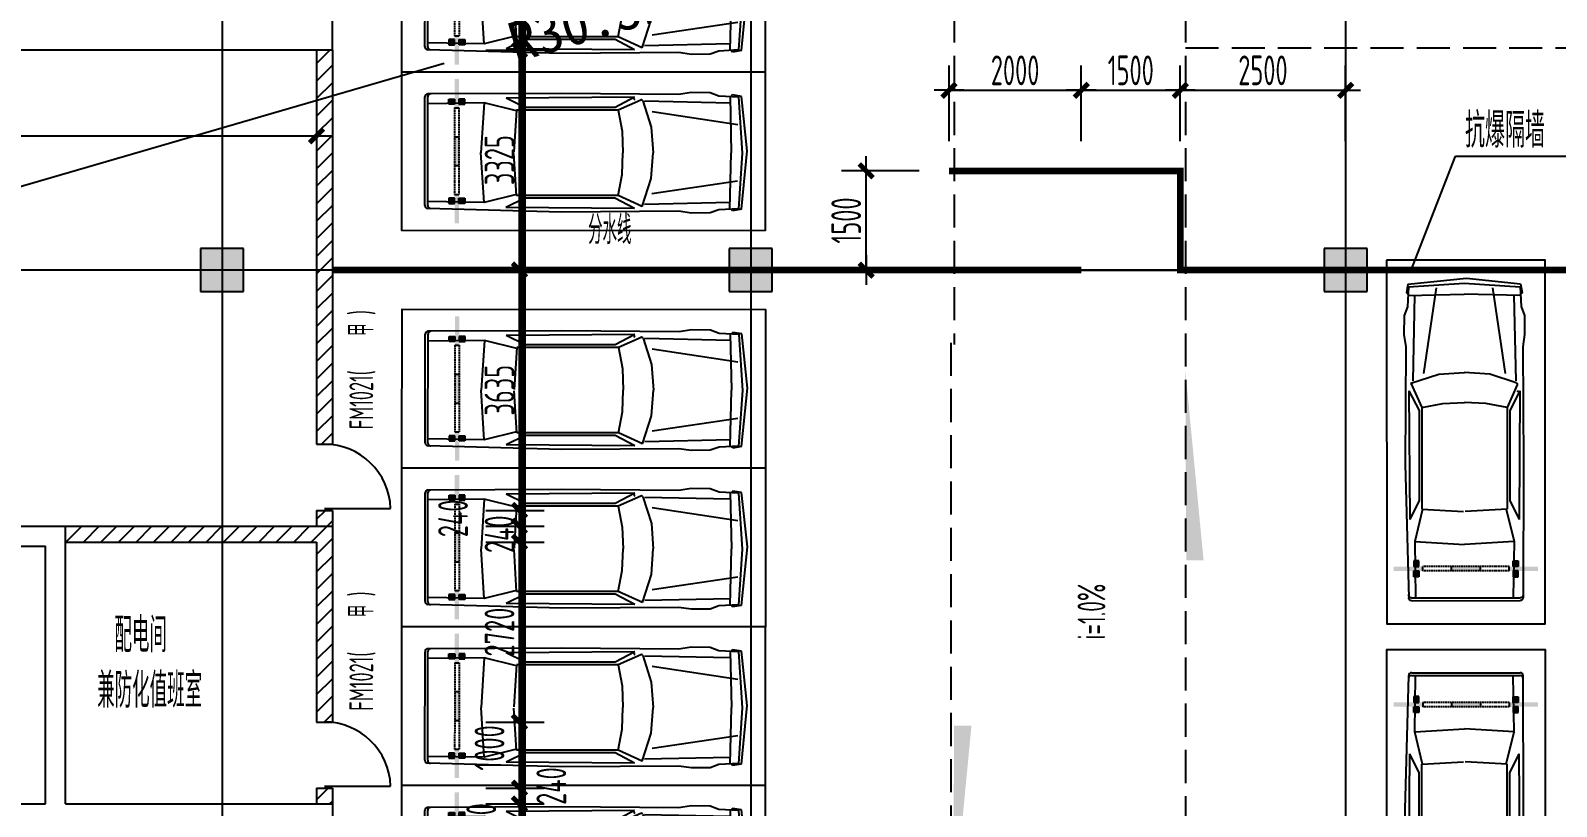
# Model space of a CAD drawing. Extents: x 1596194 to 1987057, y -212608 to 63160.
# Drawn here: x 1650132 to 1673222, y -12202 to -467 of the extents above; entities that cross this region are included whole.
import ezdxf

# ---------------------------------------------------------------- set-up
doc = ezdxf.new("R2010")
doc.units = 0
doc.header["$LTSCALE"] = 100
doc.header["$MEASUREMENT"] = 0
doc.linetypes.add('DASH', pattern=[0.35, 0.25, -0.1])
doc.linetypes.add('DASH_200', pattern=[0.7, 0.5, -0.2])
doc.layers.get('0').update_dxf_attribs({"linetype": 'CONTINUOUS'})
doc.layers.get('DEFPOINTS').update_dxf_attribs({"linetype": 'CONTINUOUS'})
for name, color, linetype in [('_走道示意', 8, 'CONTINUOUS'), ('CAR', 8, 'CONTINUOUS'), ('COLUMN', 1, 'CONTINUOUS'), ('DCHJ', 1, 'CONTINUOUS'), ('DOTE', 251, 'CONTINUOUS'), ('HA', 150, 'CONTINUOUS'), ('PUB_DIM', 3, 'CONTINUOUS'), ('PUB_TEXT', 30, 'CONTINUOUS'), ('SOLID_HATCH', 40, 'CONTINUOUS'), ('WALL', 2, 'CONTINUOUS'), ('WINDOW', 4, 'CONTINUOUS'), ('图层2', 251, 'CONTINUOUS'), ('砖墙', 150, 'CONTINUOUS'), ('车位', 8, 'CONTINUOUS')]:
    doc.layers.add(name, color=color, linetype=linetype)
doc.styles.add('_HZTXT', font='SYSZ', dxfattribs={"width": 0.8, "bigfont": 'SYFS'})
doc.styles.add('DIM', font='', dxfattribs={"width": 0.75})
doc.styles.add('DIM_FONT', font='SYSZ.shx', dxfattribs={"width": 0.7, "bigfont": 'SYFS.shx'})
doc.styles.add('STYLE5', font='SIMHEI.TTF')
doc.styles.get('DIM').set_extended_font_data('FangSong_GB2312')
doc.dimstyles.new('DIMN150', dxfattribs={"dimscale": 1.5, "dimtxt": 300, "dimasz": 1, "dimexe": 250, "dimexo": 300, "dimgap": 30, "dimtad": 1, "dimdec": 0, "dimzin": 0, "dimdsep": 46, "dimtxsty": 'DIM_FONT', "dimblk": 'ARCHTICK', "dimcen": 0.09, "dimclrt": 7, "dimazin": 2, "dimtfac": 1, "dimtdec": 0, "dimtix": 1, "dimtmove": 2, "dimatfit": 3, "dimldrblk": 'DOT', "dimfxl": 0, "dimtolj": 1, "dimtzin": 0, "dimarcsym": 0})
doc.dimstyles.new('STANDARD-arr', dxfattribs={"dimtxt": 3000, "dimasz": 3000, "dimexe": 1200, "dimexo": 0, "dimgap": 1000, "dimtad": 1, "dimdec": 1, "dimlfac": 0.001, "dimdsep": 46, "dimtxsty": 'STYLE5', "dimcen": 2.5, "dimclrd": 256, "dimclre": 256, "dimclrt": 256, "dimadec": 0, "dimazin": 0, "dimtfac": 1, "dimtdec": 1, "dimtmove": 2, "dimatfit": 3, "dimfxl": 0, "dimtolj": 1, "dimtzin": 0, "dimarcsym": 0})
pattern_1 = [(45, (0, 0), (-132.582521, 132.582521), [])]

# ---------------------------------------------------------------- blocks, each defined once
blk = doc.blocks.new('_archtick')
blk.add_line((-150, 0), (150, 0))
at = {"const_width": 50}
blk.add_lwpolyline([(-70, -70), (70, 70)], dxfattribs=at)
blk = doc.blocks.new('*D278')
at = {"layer": 'DEFPOINTS', "color": 0}
for p in [(1662776, -2590), (1664030, -2590), (1664030, -4090)]:
    blk.add_point(p, dxfattribs=at)
at = {"layer": 'PUB_DIM', "color": 0, "lineweight": -2}
for p, q in [((1663580, -2590), (1662401, -2590)), ((1662776, -4090), (1662776, -2590)), ((1663580, -4090), (1662401, -4090))]:
    blk.add_line(p, q, dxfattribs=at)
at = {"layer": 'PUB_DIM', "color": 0, "lineweight": -2, "xscale": 1.5, "yscale": 1.5, "zscale": 1.5}
for p, rotation in [((1662776, -2590), 90), ((1662776, -4090), 270)]:
    blk.add_blockref('_archtick', p, dxfattribs=dict(at, rotation=rotation))
at = {"layer": 'PUB_DIM', "color": 7, "insert": (1662474, -3340), "char_height": 450, "attachment_point": 5, "rotation": 90, "style": 'DIM_FONT'}
blk.add_mtext('\\A1;1500', dxfattribs=at)
blk = doc.blocks.new('_Dot')
at = {"color": 0, "linetype": 'ByBlock', "lineweight": -2}
blk.add_line((-0.5, 0), (-1, 0), dxfattribs=at)
at = {"color": 0, "linetype": 'ByBlock', "const_width": 0.5}
blk.add_lwpolyline([(-0.25, 0, 1), (0.25, 0, 1)], format="xyb", close=True, dxfattribs=at)
blk = doc.blocks.new('*D279')
at = {"layer": 'DEFPOINTS', "color": 0}
for p in [(1670030, -1371), (1667530, -2590), (1670030, -2590)]:
    blk.add_point(p, dxfattribs=at)
at = {"layer": 'PUB_DIM', "color": 0, "lineweight": -2}
for p, q in [((1667530, -2140), (1667530, -996)), ((1670030, -2140), (1670030, -996)), ((1667530, -1371), (1670030, -1371))]:
    blk.add_line(p, q, dxfattribs=at)
at = {"layer": 'PUB_DIM', "color": 0, "lineweight": -2, "xscale": 1.5, "yscale": 1.5, "zscale": 1.5, "rotation": 180}
blk.add_blockref('_archtick', (1667530, -1371), dxfattribs=at)
at = {"layer": 'PUB_DIM', "color": 0, "lineweight": -2, "xscale": 1.5, "yscale": 1.5, "zscale": 1.5}
blk.add_blockref('_archtick', (1670030, -1371), dxfattribs=at)
at = {"layer": 'PUB_DIM', "color": 7, "insert": (1668780, -1069), "char_height": 450, "attachment_point": 5, "style": 'DIM_FONT'}
blk.add_mtext('\\A1;2500', dxfattribs=at)
blk = doc.blocks.new('*D280')
at = {"layer": 'DEFPOINTS', "color": 0}
for p in [(1667530, -1371), (1666030, -2590), (1667530, -2590)]:
    blk.add_point(p, dxfattribs=at)
at = {"layer": 'PUB_DIM', "color": 0, "lineweight": -2}
for p, q in [((1666030, -2140), (1666030, -996)), ((1667530, -2140), (1667530, -996)), ((1666030, -1371), (1667530, -1371))]:
    blk.add_line(p, q, dxfattribs=at)
at = {"layer": 'PUB_DIM', "color": 0, "lineweight": -2, "xscale": 1.5, "yscale": 1.5, "zscale": 1.5, "rotation": 180}
blk.add_blockref('_archtick', (1666030, -1371), dxfattribs=at)
at = {"layer": 'PUB_DIM', "color": 0, "lineweight": -2, "xscale": 1.5, "yscale": 1.5, "zscale": 1.5}
blk.add_blockref('_archtick', (1667530, -1371), dxfattribs=at)
at = {"layer": 'PUB_DIM', "color": 7, "insert": (1666780, -1069), "char_height": 450, "attachment_point": 5, "style": 'DIM_FONT'}
blk.add_mtext('\\A1;1500', dxfattribs=at)
blk = doc.blocks.new('*D281')
at = {"layer": 'DEFPOINTS', "color": 0}
for p in [(1666030, -1371), (1664030, -2590), (1666030, -2590)]:
    blk.add_point(p, dxfattribs=at)
at = {"layer": 'PUB_DIM', "color": 0, "lineweight": -2}
for p, q in [((1664030, -2140), (1664030, -996)), ((1666030, -2140), (1666030, -996)), ((1664030, -1371), (1666030, -1371))]:
    blk.add_line(p, q, dxfattribs=at)
at = {"layer": 'PUB_DIM', "color": 0, "lineweight": -2, "xscale": 1.5, "yscale": 1.5, "zscale": 1.5, "rotation": 180}
blk.add_blockref('_archtick', (1664030, -1371), dxfattribs=at)
at = {"layer": 'PUB_DIM', "color": 0, "lineweight": -2, "xscale": 1.5, "yscale": 1.5, "zscale": 1.5}
blk.add_blockref('_archtick', (1666030, -1371), dxfattribs=at)
at = {"layer": 'PUB_DIM', "color": 7, "insert": (1665030, -1069), "char_height": 450, "attachment_point": 5, "style": 'DIM_FONT'}
blk.add_mtext('\\A1;2000', dxfattribs=at)
blk = doc.blocks.new('*D610')
at = {"layer": 'DEFPOINTS', "color": 0}
for p in [(1644640, -765), (1654460, -765), (1654460, -2059)]:
    blk.add_point(p, dxfattribs=at)
at = {"layer": 'PUB_DIM', "color": 0, "lineweight": -2}
for p, q in [((1644640, -1215), (1644640, -2434)), ((1654460, -1215), (1654460, -2434)), ((1644640, -2059), (1654460, -2059))]:
    blk.add_line(p, q, dxfattribs=at)
at = {"layer": 'PUB_DIM', "color": 0, "lineweight": -2, "xscale": 1.5, "yscale": 1.5, "zscale": 1.5, "rotation": 180}
blk.add_blockref('_archtick', (1644640, -2059), dxfattribs=at)
at = {"layer": 'PUB_DIM', "color": 0, "lineweight": -2, "xscale": 1.5, "yscale": 1.5, "zscale": 1.5}
blk.add_blockref('_archtick', (1654460, -2059), dxfattribs=at)
at = {"layer": 'PUB_DIM', "color": 7, "insert": (1649550, -1757), "char_height": 450, "attachment_point": 5, "style": 'DIM_FONT'}
blk.add_mtext('\\A1;9820', dxfattribs=at)
blk = doc.blocks.new('*D863')
at = {"layer": 'DEFPOINTS', "color": 0}
for p in [(1656569, 4285), (1657530, 4285), (1656569, -765)]:
    blk.add_point(p, dxfattribs=at)
at = {"layer": 'PUB_DIM', "color": 0, "lineweight": -2}
for p, q in [((1657019, 4285), (1657905, 4285)), ((1657530, -765), (1657530, 4285)), ((1657019, -765), (1657905, -765))]:
    blk.add_line(p, q, dxfattribs=at)
at = {"layer": 'PUB_DIM', "color": 0, "lineweight": -2, "xscale": 1.5, "yscale": 1.5, "zscale": 1.5}
for p, rotation in [((1657530, 4285), 90), ((1657530, -765), 270)]:
    blk.add_blockref('_archtick', p, dxfattribs=dict(at, rotation=rotation))
at = {"layer": 'PUB_DIM', "color": 7, "insert": (1657228, 1760), "char_height": 450, "attachment_point": 5, "rotation": 90, "style": 'DIM_FONT'}
blk.add_mtext('\\A1;5050', dxfattribs=at)
blk = doc.blocks.new('*D864')
at = {"layer": 'DEFPOINTS', "color": 0}
for p in [(1656569, -765), (1657530, -765), (1656569, -4090)]:
    blk.add_point(p, dxfattribs=at)
at = {"layer": 'PUB_DIM', "color": 0, "lineweight": -2}
for p, q in [((1657019, -765), (1657905, -765)), ((1657530, -4090), (1657530, -765)), ((1657019, -4090), (1657905, -4090))]:
    blk.add_line(p, q, dxfattribs=at)
at = {"layer": 'PUB_DIM', "color": 0, "lineweight": -2, "xscale": 1.5, "yscale": 1.5, "zscale": 1.5}
for p, rotation in [((1657530, -765), 90), ((1657530, -4090), 270)]:
    blk.add_blockref('_archtick', p, dxfattribs=dict(at, rotation=rotation))
at = {"layer": 'PUB_DIM', "color": 7, "insert": (1657228, -2427), "char_height": 450, "attachment_point": 5, "rotation": 90, "style": 'DIM_FONT'}
blk.add_mtext('\\A1;3325', dxfattribs=at)
blk = doc.blocks.new('*D865')
at = {"layer": 'DEFPOINTS', "color": 0}
for p in [(1656569, -4090), (1657530, -4090), (1656569, -7725)]:
    blk.add_point(p, dxfattribs=at)
at = {"layer": 'PUB_DIM', "color": 0, "lineweight": -2}
for p, q in [((1657019, -4090), (1657905, -4090)), ((1657530, -7725), (1657530, -4090)), ((1657019, -7725), (1657905, -7725))]:
    blk.add_line(p, q, dxfattribs=at)
at = {"layer": 'PUB_DIM', "color": 0, "lineweight": -2, "xscale": 1.5, "yscale": 1.5, "zscale": 1.5}
for p, rotation in [((1657530, -4090), 90), ((1657530, -7725), 270)]:
    blk.add_blockref('_archtick', p, dxfattribs=dict(at, rotation=rotation))
at = {"layer": 'PUB_DIM', "color": 7, "insert": (1657228, -5907), "char_height": 450, "attachment_point": 5, "rotation": 90, "style": 'DIM_FONT'}
blk.add_mtext('\\A1;3635', dxfattribs=at)
blk = doc.blocks.new('*D866')
at = {"layer": 'DEFPOINTS', "color": 0}
for p in [(1656569, -7725), (1657530, -7725), (1656569, -7965)]:
    blk.add_point(p, dxfattribs=at)
at = {"layer": 'PUB_DIM', "color": 0, "lineweight": -2}
for p, q in [((1657019, -7725), (1657905, -7725)), ((1657530, -7965), (1657530, -7725)), ((1657019, -7965), (1657905, -7965))]:
    blk.add_line(p, q, dxfattribs=at)
at = {"layer": 'PUB_DIM', "color": 0, "lineweight": -2, "xscale": 1.5, "yscale": 1.5, "zscale": 1.5}
for p, rotation in [((1657530, -7725), 90), ((1657530, -7965), 270)]:
    blk.add_blockref('_archtick', p, dxfattribs=dict(at, rotation=rotation))
at = {"layer": 'PUB_DIM', "color": 7, "insert": (1656525, -7845), "char_height": 450, "attachment_point": 5, "rotation": 90, "style": 'DIM_FONT'}
blk.add_mtext('\\A1;240', dxfattribs=at)
blk = doc.blocks.new('*D867')
at = {"layer": 'DEFPOINTS', "color": 0}
for p in [(1656569, -7965), (1657530, -7965), (1656569, -8205)]:
    blk.add_point(p, dxfattribs=at)
at = {"layer": 'PUB_DIM', "color": 0, "lineweight": -2}
for p, q in [((1657019, -7965), (1657905, -7965)), ((1657530, -7965), (1657530, -7963)), ((1657530, -8205), (1657530, -7965)), ((1657019, -8205), (1657905, -8205)), ((1657530, -8205), (1657530, -8206))]:
    blk.add_line(p, q, dxfattribs=at)
at = {"layer": 'PUB_DIM', "color": 0, "lineweight": -2, "xscale": 1.5, "yscale": 1.5, "zscale": 1.5}
for p, rotation in [((1657530, -7965), 270), ((1657530, -8205), 90)]:
    blk.add_blockref('_archtick', p, dxfattribs=dict(at, rotation=rotation))
at = {"layer": 'PUB_DIM', "color": 7, "insert": (1657228, -8085), "char_height": 450, "attachment_point": 5, "rotation": 90, "style": 'DIM_FONT'}
blk.add_mtext('\\A1;240', dxfattribs=at)
blk = doc.blocks.new('*D868')
at = {"layer": 'DEFPOINTS', "color": 0}
for p in [(1656569, -8205), (1657530, -8205), (1656569, -10925)]:
    blk.add_point(p, dxfattribs=at)
at = {"layer": 'PUB_DIM', "color": 0, "lineweight": -2}
for p, q in [((1657019, -8205), (1657905, -8205)), ((1657530, -10925), (1657530, -8205)), ((1657019, -10925), (1657905, -10925))]:
    blk.add_line(p, q, dxfattribs=at)
at = {"layer": 'PUB_DIM', "color": 0, "lineweight": -2, "xscale": 1.5, "yscale": 1.5, "zscale": 1.5}
for p, rotation in [((1657530, -8205), 90), ((1657530, -10925), 270)]:
    blk.add_blockref('_archtick', p, dxfattribs=dict(at, rotation=rotation))
at = {"layer": 'PUB_DIM', "color": 7, "insert": (1657228, -9565), "char_height": 450, "attachment_point": 5, "rotation": 90, "style": 'DIM_FONT'}
blk.add_mtext('\\A1;2720', dxfattribs=at)
blk = doc.blocks.new('*D869')
at = {"layer": 'DEFPOINTS', "color": 0}
for p in [(1656569, -10925), (1657530, -10925), (1656569, -11925)]:
    blk.add_point(p, dxfattribs=at)
at = {"layer": 'PUB_DIM', "color": 0, "lineweight": -2}
for p, q in [((1657019, -10925), (1657905, -10925)), ((1657530, -11925), (1657530, -10925)), ((1657019, -11925), (1657905, -11925))]:
    blk.add_line(p, q, dxfattribs=at)
at = {"layer": 'PUB_DIM', "color": 0, "lineweight": -2, "xscale": 1.5, "yscale": 1.5, "zscale": 1.5}
for p, rotation in [((1657530, -10925), 90), ((1657530, -11925), 270)]:
    blk.add_blockref('_archtick', p, dxfattribs=dict(at, rotation=rotation))
at = {"layer": 'PUB_DIM', "color": 7, "insert": (1657077, -11317), "char_height": 450, "attachment_point": 5, "rotation": 90, "style": 'DIM_FONT'}
blk.add_mtext('\\A1;1000', dxfattribs=at)
blk = doc.blocks.new('*D870')
at = {"layer": 'DEFPOINTS', "color": 0}
for p in [(1656569, -11925), (1657530, -11925), (1656569, -12165)]:
    blk.add_point(p, dxfattribs=at)
at = {"layer": 'PUB_DIM', "color": 0, "lineweight": -2}
for p, q in [((1657019, -11925), (1657905, -11925)), ((1657530, -12165), (1657530, -11925)), ((1657019, -12165), (1657905, -12165))]:
    blk.add_line(p, q, dxfattribs=at)
at = {"layer": 'PUB_DIM', "color": 0, "lineweight": -2, "xscale": 1.5, "yscale": 1.5, "zscale": 1.5}
for p, rotation in [((1657530, -11925), 90), ((1657530, -12165), 270)]:
    blk.add_blockref('_archtick', p, dxfattribs=dict(at, rotation=rotation))
at = {"layer": 'PUB_DIM', "color": 7, "insert": (1658012, -11894), "char_height": 450, "attachment_point": 5, "rotation": 90, "style": 'DIM_FONT'}
blk.add_mtext('\\A1;240', dxfattribs=at)
blk = doc.blocks.new('*D871')
at = {"layer": 'DEFPOINTS', "color": 0}
for p in [(1656569, -12165), (1657530, -12165), (1656569, -12465)]:
    blk.add_point(p, dxfattribs=at)
at = {"layer": 'PUB_DIM', "color": 0, "lineweight": -2}
for p, q in [((1657019, -12165), (1657905, -12165)), ((1657530, -12465), (1657530, -12165)), ((1657019, -12465), (1657905, -12465))]:
    blk.add_line(p, q, dxfattribs=at)
at = {"layer": 'PUB_DIM', "color": 0, "lineweight": -2, "xscale": 1.5, "yscale": 1.5, "zscale": 1.5}
for p, rotation in [((1657530, -12165), 90), ((1657530, -12465), 270)]:
    blk.add_blockref('_archtick', p, dxfattribs=dict(at, rotation=rotation))
at = {"layer": 'PUB_DIM', "color": 7, "insert": (1656952, -12431), "char_height": 450, "attachment_point": 5, "rotation": 90, "style": 'DIM_FONT'}
blk.add_mtext('\\A1;300', dxfattribs=at)
blk = doc.blocks.new('车位')
at = {"layer": '车位'}
h = blk.add_hatch(color=256, dxfattribs=at)
h.paths.add_polyline_path([(1854, -801), (2291, -801), (2291, -867), (1854, -867)])
h.paths.add_polyline_path([(981, -801), (1418, -801), (1418, -866), (981, -866)])
h.paths.add_polyline_path([(108, -800), (545, -800), (545, -866), (108, -866)])
h = blk.add_hatch(color=256, dxfattribs=at)
h.paths.add_polyline_path([(411, -866), (487, -866), (487, -953), (411, -953)])
edge = h.paths.add_edge_path(flags=16)
edge.add_ellipse((449, -909), major_axis=(10.2, 10.2), ratio=1, start_angle=-45.0335, end_angle=314.9665, ccw=False)
edge = h.paths.add_edge_path(flags=16)
edge.add_ellipse((449, -757), major_axis=(10.2, 10.2), ratio=1, start_angle=-45.0335, end_angle=314.9665, ccw=False)
h.paths.add_polyline_path([(411, -800), (487, -800), (487, -713), (411, -713)])
h = blk.add_hatch(color=256, dxfattribs=at)
h.paths.add_polyline_path([(1988, -867), (1912, -867), (1912, -954), (1988, -954)])
h.paths.add_polyline_path([(1988, -801), (1912, -801), (1912, -714), (1988, -714)])
edge = h.paths.add_edge_path(flags=16)
edge.add_ellipse((1950, -757), major_axis=(10.2, 10.2), ratio=1, start_angle=-45.0335, end_angle=314.9665, ccw=False)
edge = h.paths.add_edge_path(flags=16)
edge.add_ellipse((1950, -910), major_axis=(10.2, 10.2), ratio=1, start_angle=-45.0335, end_angle=314.9665, ccw=False)
at = {"layer": 'DCHJ', "color": 251}
for p, q in [((487, -713), (411, -713)), ((411, -713), (411, -800)), ((411, -800), (487, -800)), ((411, -866), (487, -866)), ((411, -953), (411, -866)), ((487, -800), (487, -713)), ((981, -801), (981, -866)), ((1418, -801), (1418, -866)), ((1854, -801), (1854, -867)), ((1912, -801), (1912, -714)), ((1912, -714), (1988, -714)), ((1988, -801), (1912, -801)), ((1988, -867), (1912, -867)), ((1912, -867), (1912, -954)), ((1988, -714), (1988, -801))]:
    blk.add_line(p, q, dxfattribs=at)
for centre in [(449, -909), (449, -757), (1950, -757)]:
    blk.add_circle(centre, 14.4, dxfattribs=at)
at = {"layer": '车位'}
for p, q in [((487, -866), (487, -953)), ((545, -800), (545, -866)), ((1988, -954), (1988, -867)), ((487, -953), (411, -953)), ((1912, -954), (1988, -954))]:
    blk.add_line(p, q, dxfattribs=at)
at = {"layer": '车位', "linetype": 'DASH'}
for p, q in [((1854, -801), (545, -800)), ((1854, -867), (545, -866))]:
    blk.add_line(p, q, dxfattribs=at)
at = {"layer": '车位'}
blk.add_lwpolyline([(-3, -5500), (0, 0), (2400, -1), (2397, -5501)], close=True, dxfattribs=at)
blk.add_circle((1950, -910), 14.4, dxfattribs=at)
blk = doc.blocks.new('CAR8')
for p, q in [((4, 1244), (151, 1298)), ((151, 1298), (470, 1303)), ((470, 1303), (678, 1271)), ((678, 1271), (2652, 1285)), ((2652, 1285), (4896, 1226)), ((-376, 1236), (-474, 253)), ((-331, 1226), (-393, 293)), ((-376, 1236), (-226, 1262)), ((-331, 1226), (4, 1244)), ((-226, 1262), (-206, 1237)), ((-184, 1235), (-206, 289)), ((-188, 1124), (1252, 1155)), ((1292, 1188), (1141, 719)), ((1292, 1188), (1697, 1006)), ((1420, 1224), (3582, 1207)), ((1420, 1224), (1749, 1051)), ((1749, 1051), (3263, 1051)), ((3263, 1051), (3582, 1207)), ((3407, 991), (3951, 1125)), ((3951, 1125), (4003, 287)), ((3951, 1125), (4893, 1110)), ((4898, 1177), (4898, -649)), ((4945, 1176), (4945, -649)), ((-313, 762), (1127, 977)), ((1697, 1006), (1630, 652)), ((1697, 1006), (3406, 1006)), ((3406, 1006), (3449, 302)), ((1141, 719), (1108, 289)), ((1630, 652), (1617, 289)), ((-393, 293), (-331, -649)), ((-184, -658), (-206, 288)), ((1141, -141), (1108, 288)), ((1630, -75), (1617, 288)), ((3406, -429), (3449, 275)), ((3951, -548), (4003, 290)), ((-474, 253), (-376, -659)), ((-313, -185), (1127, -400)), ((1283, -584), (1141, -141)), ((1697, -429), (1630, -75)), ((1317, -599), (1697, -429)), ((1420, -647), (1749, -474)), ((1697, -429), (3406, -429)), ((1749, -474), (3263, -474)), ((3263, -474), (3582, -630)), ((3407, -414), (3951, -548)), ((-376, -659), (-226, -685)), ((-331, -649), (4, -667)), ((-226, -685), (-206, -660)), ((-188, -547), (1252, -578)), ((4, -667), (151, -721)), ((151, -721), (470, -726)), ((470, -726), (678, -694)), ((678, -694), (2652, -708)), ((1420, -647), (3582, -630)), ((2652, -708), (4895, -699)), ((3951, -548), (4893, -533))]:
    blk.add_line(p, q)
for centre, radius, start, end in [((1307, 1154), 25, 65.7961, 162.2571), ((4848, 1177), 50, 0, 88.5082), ((4895, 1176), 50, 0, 88.5082), ((-193, 289), 12.5, 178.7004, 181.2996), ((1121, 289), 12.5, 175.5855, 184.4145), ((1629, 289), 12.5, 177.991, 182.009), ((1307, -577), 25, 197.7429, 294.2039), ((1435, -611), 12.5, 116.9382, 269.53), ((4848, -649), 50, 270.2142, 0), ((4895, -649), 50, 270.2142, 0)]:
    blk.add_arc(centre, radius, start, end)
at = {"linetype": 'Continuous', "style": 'DIM', "flags": 9}
for tag in ['XSIZE', 'YSIZE']:
    blk.add_attdef(tag, (-393, 293), '', height=0.5, dxfattribs=at)
blk = doc.blocks.new('车位-car')
at = {"layer": 'CAR', "xscale": 0.9000000003718892, "yscale": 0.9000000000232831, "zscale": 0.9, "rotation": 89.96654327695857}
blk.add_blockref('CAR8', (1434, -4802), dxfattribs=at)
at = {"layer": '车位'}
blk.add_blockref('车位', (0, 0), dxfattribs=at)
blk = doc.blocks.new('A$C2D8B7957')
at = {"linetype": 'Continuous'}
h = blk.add_hatch(color=256, dxfattribs=at)
h.paths.add_polyline_path([(2869, 0), (1150, 165), (1412, 269), (2870, 263)])
h.paths.add_polyline_path([(1412, 269), (1150, 165), (0, 275)])
blk = doc.blocks.new('_fzh')
for p, q in [((-0.5, 0.5), (-0.5, -0.5)), ((0.5, 0.5), (-0.5, 0.5)), ((0.5, -0.5), (0.5, 0.5)), ((-0.5, -0.5), (0.5, -0.5))]:
    blk.add_line(p, q)
at = {"layer": 'SOLID_HATCH'}
blk.add_solid([(0.5, 0.5), (0.5, -0.5), (-0.5, 0.5), (-0.5, -0.5)], dxfattribs=at)
blk = doc.blocks.new('M_A2ZXL')
blk.add_line((-0.472, 0), (-0.472, -1))
blk.add_arc((-0.5, 0), 1, 271.6231, 0)
blk = doc.blocks.new('*D25')
at = {"layer": 'DEFPOINTS', "color": 0}
for p in [(1670152, 3043), (1641057, -5417)]:
    blk.add_point(p, dxfattribs=at)
at = {"layer": 'PUB_DIM', "lineweight": -2}
for p, q in [((1670152, 3043), (1660738, 305)), ((1643938, -4580), (1656389, -959))]:
    blk.add_line(p, q, dxfattribs=at)
at = {"layer": 'PUB_DIM'}
blk.add_solid([(1643798, -4099), (1644077, -5060), (1641057, -5417)], dxfattribs=at)
at = {"layer": 'PUB_DIM', "insert": (1658563, -327), "char_height": 600, "attachment_point": 5, "rotation": 16.2132, "style": 'STYLE5'}
blk.add_mtext('\\A1;R30.3M', dxfattribs=at)

msp = doc.modelspace()

# ---------------------------------------------------------------- hatches: boundary and pattern name
at = {"layer": 'HA'}
h = msp.add_hatch(dxfattribs=at)
h.set_pattern_fill('普通砖', color=256, scale=150, style=0)
h.set_pattern_definition(pattern_1)
h.paths.add_polyline_path([(1654700.206, -4089.869), (1654460.206, -4089.869), (1654460.206, -6724.869), (1654700.206, -6724.869)])
h.paths.add_polyline_path([(1654700.206, -764.869), (1654460.206, -764.869), (1654460.206, -4089.869), (1654700.206, -4089.869)])
h.paths.add_polyline_path([(1654700.206, -7724.869), (1654460.206, -7724.869), (1654460.206, -7964.869), (1654700.206, -7964.869)])
h = msp.add_hatch(dxfattribs=at)
h.set_pattern_fill('普通砖', color=256, scale=150, style=0)
h.set_pattern_definition(pattern_1)
h.paths.add_polyline_path([(1653030.206, -7964.869), (1650660.206, -7964.869), (1650660.206, -8204.869), (1653030.206, -8204.869)])
h = msp.add_hatch(dxfattribs=at)
h.set_pattern_fill('普通砖', color=256, scale=150, style=0)
h.set_pattern_definition(pattern_1)
h.paths.add_polyline_path([(1654460.206, -10924.869), (1654700.206, -10924.869), (1654700.206, -7964.869), (1653030.206, -7964.869), (1653030.206, -8204.869), (1654460.206, -8204.869)])
h.paths.add_polyline_path([(1654460.206, -11924.869), (1654460.206, -12164.869), (1654700.206, -12164.869), (1654700.206, -11924.869)])

# ---------------------------------------------------------------- linework, layer by layer
at = {"layer": '_走道示意', "linetype": 'DASH_200', "ltscale": 10}
for p, q in [((1664107.308, 5452.464), (1664107.308, -5213.242)), ((1667607.308, 5452.464), (1667607.308, -12400.933)), ((1667607.308, -729.574), (1792505.134, -741.238)), ((1664057.308, -5188.242), (1664057.308, -36637.454))]:
    msp.add_line(p, q, dxfattribs=at)
at = {"layer": 'DOTE'}
for p, q in [((1670030.206, 55662.2), (1670030.206, -36126.938)), ((1653030.206, 50334.236), (1653030.206, -36126.938)), ((1661030.206, 50334.236), (1661030.206, -36126.938)), ((1799629.617, -4089.869), (1638383.856, -4089.869))]:
    msp.add_line(p, q, dxfattribs=at)
at = {"layer": 'PUB_DIM'}
msp.add_lwpolyline([(1666605.414, -5346.819, 0, 0, 0), (1666605.414, -12220.82, 120, 0, 0), (1666605.414, -12670.82, 0, 0, 0)], format="xyseb", dxfattribs=at)
at = {"layer": 'PUB_TEXT'}
for p, q in [((1671020.524, -4089.869), (1671694.112, -2367.931)), ((1671694.112, -2367.931), (1679959.986, -2367.931))]:
    msp.add_line(p, q, dxfattribs=at)
at = {"layer": 'WALL'}
for p, q in [((1654700.206, -764.869), (1654700.206, 4785.131)), ((1654700.206, -764.869), (1644640.038, -764.869)), ((1654460.206, -764.869), (1654460.206, -6724.869)), ((1654700.206, -764.869), (1654700.206, -6724.869)), ((1654460.206, -6724.869), (1654700.206, -6724.869)), ((1654460.206, -7724.869), (1654700.206, -7724.869)), ((1654460.206, -7724.869), (1654460.206, -7964.869)), ((1654700.206, -7724.869), (1654700.206, -10924.869)), ((1644044.038, -7964.869), (1654460.206, -7964.869)), ((1650660.206, -7964.869), (1654700.206, -7964.869)), ((1650660.206, -12164.869), (1650660.206, -7964.869)), ((1644768.402, -8264.869), (1650360.206, -8264.869)), ((1650360.206, -12164.869), (1650360.206, -8264.869)), ((1650660.206, -8204.869), (1654460.206, -8204.869)), ((1654460.206, -8204.869), (1654460.206, -10924.869)), ((1654460.206, -10924.869), (1654700.206, -10924.869)), ((1654460.206, -11924.869), (1654700.206, -11924.869)), ((1654460.206, -11924.869), (1654460.206, -12164.869)), ((1654700.206, -11924.869), (1654700.206, -12664.869)), ((1649074.87, -12164.869), (1650360.206, -12164.869)), ((1650660.206, -12164.869), (1654700.206, -12164.869))]:
    msp.add_line(p, q, dxfattribs=at)
at = {"layer": 'WINDOW'}
msp.add_line((1654700.206, -4089.869), (1728030.206, -4089.869), dxfattribs=at)
at = {"layer": '图层2', "linetype": 'DASH', "ltscale": 10, "const_width": 100}
msp.add_lwpolyline([(1638517.152, 355.056), (1657580.774, 355.056), (1657580.774, -17990.465), (1638517.152, -17990.465)], close=True, dxfattribs=at)
at = {"layer": '砖墙', "ltscale": 5, "const_width": 100}
for points in [[(1678705.206, -4089.869), (1667530.206, -4089.869), (1667530.206, -2589.869), (1664030.206, -2589.869)], [(1654700.206, -4089.869), (1666030.206, -4089.869), (1666030.206, -4089.869)]]:
    msp.add_lwpolyline(points, dxfattribs=at)

# ---------------------------------------------------------------- block references
at = {"layer": '_走道示意', "linetype": 'DASH_200', "ltscale": 10, "xscale": -1, "rotation": 90}
msp.add_blockref('A$C2D8B7957', (1667881.778, -5610.698), dxfattribs=at)
at = {"layer": '_走道示意', "linetype": 'DASH_200', "ltscale": 10, "rotation": 90}
msp.add_blockref('A$C2D8B7957', (1664369.363, -13851.683), dxfattribs=at)
at = {"layer": 'COLUMN', "xscale": 650, "yscale": 650, "zscale": 650}
for p in [(1653030.206, -4089.869), (1661030.206, -4089.869), (1670030.206, -4089.869)]:
    msp.add_blockref('_fzh', p, dxfattribs=at)
at = {"layer": 'WINDOW', "xscale": -1000, "yscale": -1000, "zscale": 1000, "rotation": 270}
for p in [(1654580.206, -7224.869), (1654580.206, -11424.869)]:
    msp.add_blockref('M_A2ZXL', p, dxfattribs=at)
at = {"layer": '车位', "rotation": 90}
for p in [(1655749.432, -1091.642), (1655748.031, -3491.642), (1655752.235, -7081.84), (1655750.834, -9481.84), (1655749.432, -11881.839), (1655748.031, -14281.839)]:
    msp.add_blockref('车位-car', p, dxfattribs=at)
at = {"layer": '车位', "xscale": -1, "rotation": 180}
msp.add_blockref('车位-car', (1670652.479, -9441.039), dxfattribs=at)
at = {"layer": '车位'}
msp.add_blockref('车位-car', (1670652.479, -9827.956), dxfattribs=at)

# ---------------------------------------------------------------- texts
at = {"layer": 'PUB_TEXT'}
for s, height, style, width, p in [('抗爆隔墙', 525, '_HZTXT', 0.8, (1671837.763, -2236.932)), ('分水线', 434.0551, 'DIM_FONT', 0.7, (1658568.258, -3697.457)), ('配电间', 525, 'DIM_FONT', 0.7, (1651401.677, -9870.868)), ('兼防化值班室', 525, 'DIM_FONT', 0.7, (1651140.663, -10707.941))]:
    msp.add_text(s, height=height, dxfattribs=dict(at, style=style, width=width)).set_placement(p)
at = {"layer": 'PUB_TEXT', "style": 'DIM_FONT'}
for s, height, width, p in [(')', 360, 0.65625, (1655316.928, -4769.862)), ('甲', 372.047, 0.7, (1655316.928, -5084.862)), ('FM1021(', 360, 0.65625, (1655316.928, -6498.612)), (')', 360, 0.65625, (1655316.928, -9025.829)), ('i=1.0%', 420, 0.65625, (1666395.414, -9678.195)), ('甲', 372.047, 0.7, (1655316.928, -9340.829)), ('FM1021(', 360, 0.65625, (1655316.928, -10754.579))]:
    msp.add_text(s, height=height, rotation=90, dxfattribs=dict(at, width=width)).set_placement(p)

# ---------------------------------------------------------------- dimensions: what is measured, and where the dimension line sits
at = {"layer": 'PUB_DIM'}
for p1, p2, distance, picture, middle in [((1656568.738, -764.869), (1656568.738, 4285.131), -961.723, '*D863', (1657228.318, 1760.131)), ((1656568.738, -4089.869), (1656568.738, -764.869), -961.723, '*D864', (1657228.318, -2427.369)), ((1644640.038, -764.869), (1654460.206, -764.869), -1294.381, '*D610', (1649550.122, -1757.107)), ((1664030.206, -2589.869), (1666030.206, -2589.869), 1219.15, '*D281', (1665030.206, -1068.576)), ((1666030.206, -2589.869), (1667530.206, -2589.869), 1219.15, '*D280', (1666780.206, -1068.576)), ((1667530.206, -2589.869), (1670030.206, -2589.869), 1219.15, '*D279', (1668780.206, -1068.576)), ((1664030.206, -4089.869), (1664030.206, -2589.869), 1254.48, '*D278', (1662473.583, -3339.869)), ((1656568.738, -7724.869), (1656568.738, -4089.869), -961.723, '*D865', (1657228.318, -5907.369)), ((1656568.738, -8204.869), (1656568.738, -7964.869), -961.723, '*D867', (1657228.318, -8084.869)), ((1656568.738, -10924.869), (1656568.738, -8204.869), -961.723, '*D868', (1657228.318, -9564.869))]:
    dim = msp.add_aligned_dim(p1=p1, p2=p2, distance=distance, dimstyle='DIMN150', dxfattribs=at)
    dim.commit()
    dim.dimension.update_dxf_attribs({"geometry": picture, "text_midpoint": middle})
dim = msp.add_radius_dim(center=(1670151.838, 3042.956), mpoint=(1641056.895, -5417.203), dimstyle='STANDARD-arr', override={"dimtxt": 600, "dimpost": 'M'}, dxfattribs=at)
dim.commit()
dim.dimension.update_dxf_attribs({"geometry": '*D25', "text_midpoint": (1658563.161, -326.773), "dimtype": 132})
for base, p1, p2, picture, middle in [((1657530.461, -7724.869), (1656568.738, -7964.869), (1656568.738, -7724.869), '*D866', (1656525.461, -7844.869)), ((1657530.461, -10924.869), (1656568.738, -11924.869), (1656568.738, -10924.869), '*D869', (1657077.183, -11317.005)), ((1657530.461, -11924.869), (1656568.738, -12164.869), (1656568.738, -11924.869), '*D870', (1658012.065, -11894.436)), ((1657530.461, -12164.869), (1656568.738, -12464.869), (1656568.738, -12164.869), '*D871', (1656952.349, -12430.811))]:
    dim = msp.add_linear_dim(base=base, p1=p1, p2=p2, angle=90, dimstyle='DIMN150', dxfattribs=at)
    dim.commit()
    dim.dimension.update_dxf_attribs({"geometry": picture, "text_midpoint": middle, "dimtype": 129})

doc.saveas('drawing.dxf')
